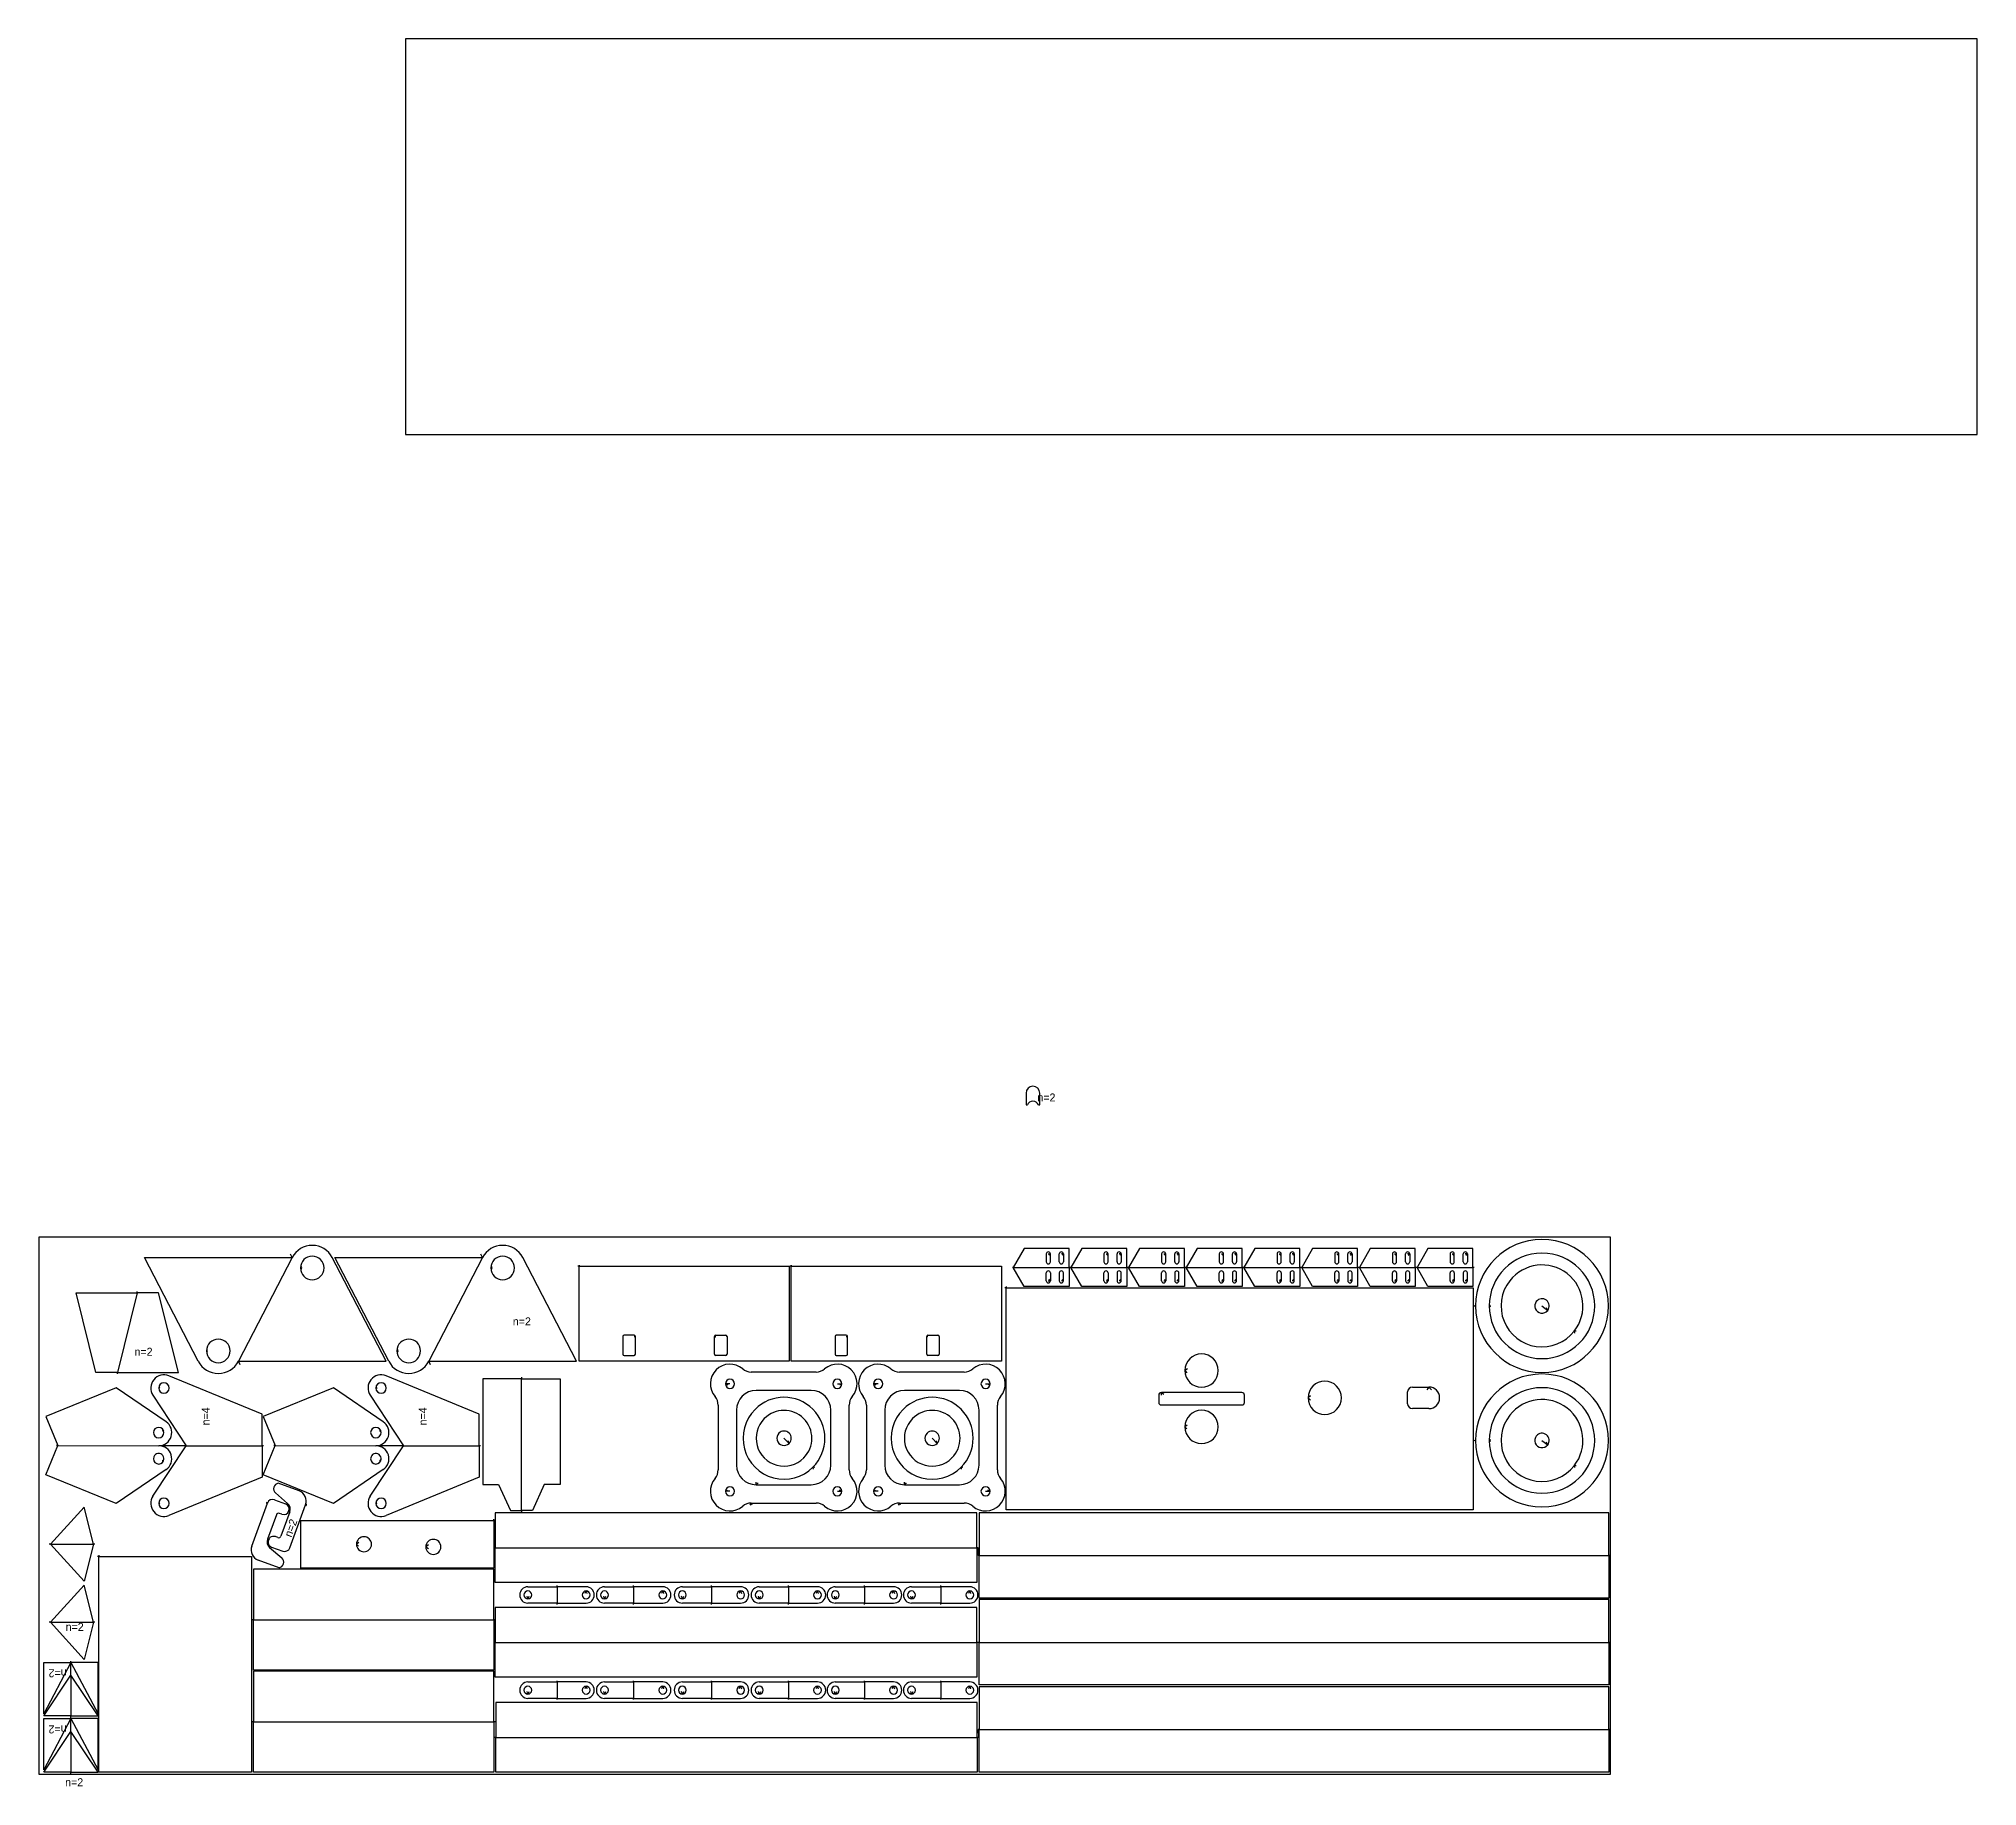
# Model space of a CAD drawing. Extents: x -20454 to 61677, y -13032 to 8789.
# Drawn here: x 35330 to 42729, y -7083 to -414 of the extents above; entities that cross this region are included whole.
import ezdxf

# ---------------------------------------------------------------- set-up
doc = ezdxf.new("R2010")
doc.units = 0
doc.layers.get('0').update_dxf_attribs({"linetype": 'CONTINUOUS'})

msp = doc.modelspace()

# ---------------------------------------------------------------- linework, layer by layer
for p, q in [((36729.4, -414.4), (36729.4, -1924.4)), ((42729.4, -414.4), (36729.4, -414.4)), ((42729.4, -1924.4), (42729.4, -414.4)), ((36729.4, -1924.4), (42729.4, -1924.4)), ((41329.8, -4987.1), (35329.8, -4987.1)), ((35329.8, -4987.1), (35329.8, -7037.1)), ((39090.7, -5030.6), (39049.4, -5103)), ((39262.6, -5030.6), (39090.7, -5030.6)), ((39262.6, -5103), (39262.6, -5030.6)), ((39311, -5030.6), (39269.6, -5103)), ((39482.9, -5030.6), (39311, -5030.6)), ((39482.9, -5103), (39482.9, -5030.6)), ((39531.3, -5030.6), (39489.9, -5103)), ((39703.2, -5030.6), (39531.3, -5030.6)), ((39703.2, -5103), (39703.2, -5030.6)), ((39751.5, -5030.6), (39710.2, -5103)), ((39923.4, -5030.6), (39751.5, -5030.6)), ((39923.4, -5103), (39923.4, -5030.6)), ((39971.8, -5030.6), (39930.4, -5103)), ((40143.7, -5030.6), (39971.8, -5030.6)), ((40143.7, -5103), (40143.7, -5030.6)), ((40192.1, -5030.6), (40150.7, -5103)), ((40364, -5030.6), (40192.1, -5030.6)), ((40364, -5103), (40364, -5030.6)), ((40412.3, -5030.6), (40371, -5103)), ((40584.2, -5030.6), (40412.3, -5030.6)), ((40584.2, -5103), (40584.2, -5030.6)), ((40632.6, -5030.6), (40591.2, -5103)), ((40804.5, -5030.6), (40632.6, -5030.6)), ((40804.5, -5103), (40804.5, -5030.6)), ((41329.8, -7037.1), (41329.8, -4987.1)), ((35938.7, -5461.4), (35733.2, -5065.5)), ((35733.2, -5065.5), (36297.2, -5065.5)), ((36297.2, -5065.5), (36091.7, -5461.4)), ((36297.2, -5065.5), (36290.5, -5052.1)), ((36333.8, -5102.1), (36328.7, -5105.2)), ((36328.7, -5105.2), (36333.8, -5108.3)), ((36655.6, -5461.4), (36450.2, -5065.5)), ((36665.6, -5461.4), (36460.2, -5065.5)), ((36460.2, -5065.5), (37024.1, -5065.5)), ((37024.1, -5065.5), (36818.6, -5461.4)), ((37024.1, -5065.5), (37017.4, -5052.1)), ((37060.7, -5102.1), (37055.6, -5105.2)), ((37055.6, -5105.2), (37060.8, -5108.3)), ((37382.6, -5461.4), (37177.1, -5065.5)), ((37392.1, -5098.9), (37387.1, -5098.9)), ((37392.1, -5093.9), (37392.1, -5098.9)), ((37392.1, -5098.9), (38194.5, -5098.9)), ((37392.1, -5461.3), (37392.1, -5098.9)), ((38194.5, -5098.9), (38194.5, -5461.3)), ((38201.8, -5098.9), (38196.8, -5098.9)), ((38201.8, -5093.9), (38201.8, -5098.9)), ((38201.8, -5098.9), (39004.2, -5098.9)), ((38201.8, -5461.3), (38201.8, -5098.9)), ((39004.2, -5098.9), (39004.2, -5461.3)), ((39049.4, -5103), (39046.4, -5103)), ((39090.7, -5175.4), (39049.4, -5103)), ((39049.4, -5103), (39262.6, -5103)), ((39175.4, -5051.8), (39175.4, -5081.8)), ((39183.4, -5051.8), (39191.4, -5051.8)), ((39191.4, -5051.8), (39186, -5056.3)), ((39191.4, -5081.8), (39191.4, -5051.8)), ((39225.4, -5081.8), (39225.4, -5051.8)), ((39241.4, -5051.8), (39233.4, -5051.8)), ((39235.8, -5056.1), (39241.4, -5051.8)), ((39241.4, -5051.8), (39241.4, -5081.8)), ((39266.6, -5103), (39262.6, -5103)), ((39262.6, -5103), (39262.6, -5175.4)), ((39269.6, -5103), (39266.6, -5103)), ((39311, -5175.4), (39269.6, -5103)), ((39269.6, -5103), (39482.9, -5103)), ((39395.7, -5051.8), (39395.7, -5081.8)), ((39403.7, -5051.8), (39411.7, -5051.8)), ((39411.7, -5051.8), (39406.3, -5056.3)), ((39411.7, -5081.8), (39411.7, -5051.8)), ((39445.7, -5081.8), (39445.7, -5051.8)), ((39461.7, -5051.8), (39453.7, -5051.8)), ((39456, -5056.1), (39461.7, -5051.8)), ((39461.7, -5051.8), (39461.7, -5081.8)), ((39486.9, -5103), (39482.9, -5103)), ((39482.9, -5103), (39482.9, -5175.4)), ((39489.9, -5103), (39486.9, -5103)), ((39531.3, -5175.4), (39489.9, -5103)), ((39489.9, -5103), (39703.2, -5103)), ((39616, -5051.8), (39616, -5081.8)), ((39624, -5051.8), (39632, -5051.8)), ((39632, -5051.8), (39626.6, -5056.3)), ((39632, -5081.8), (39632, -5051.8)), ((39666, -5081.8), (39666, -5051.8)), ((39682, -5051.8), (39674, -5051.8)), ((39676.3, -5056.1), (39682, -5051.8)), ((39682, -5051.8), (39682, -5081.8)), ((39707.2, -5103), (39703.2, -5103)), ((39703.2, -5103), (39703.2, -5175.4)), ((39710.2, -5103), (39707.2, -5103)), ((39751.5, -5175.4), (39710.2, -5103)), ((39710.2, -5103), (39923.4, -5103)), ((39836.2, -5051.8), (39836.2, -5081.8)), ((39844.2, -5051.8), (39852.2, -5051.8)), ((39852.2, -5051.8), (39846.9, -5056.3)), ((39852.2, -5081.8), (39852.2, -5051.8)), ((39886.2, -5081.8), (39886.2, -5051.8)), ((39902.2, -5051.8), (39894.2, -5051.8)), ((39896.6, -5056.1), (39902.2, -5051.8)), ((39902.2, -5051.8), (39902.2, -5081.8)), ((39927.4, -5103), (39923.4, -5103)), ((39923.4, -5103), (39923.4, -5175.4)), ((39930.4, -5103), (39927.4, -5103)), ((39971.8, -5175.4), (39930.4, -5103)), ((39930.4, -5103), (40143.7, -5103)), ((40056.5, -5051.8), (40056.5, -5081.8)), ((40064.5, -5051.8), (40072.5, -5051.8)), ((40072.5, -5051.8), (40067.1, -5056.3)), ((40072.5, -5081.8), (40072.5, -5051.8)), ((40106.5, -5081.8), (40106.5, -5051.8)), ((40122.5, -5051.8), (40114.5, -5051.8)), ((40116.8, -5056.1), (40122.5, -5051.8)), ((40122.5, -5051.8), (40122.5, -5081.8)), ((40147.7, -5103), (40143.7, -5103)), ((40143.7, -5103), (40143.7, -5175.4)), ((40150.7, -5103), (40147.7, -5103)), ((40192.1, -5175.4), (40150.7, -5103)), ((40150.7, -5103), (40364, -5103)), ((40276.8, -5051.8), (40276.8, -5081.8)), ((40284.8, -5051.8), (40292.8, -5051.8)), ((40292.8, -5051.8), (40287.4, -5056.3)), ((40292.8, -5081.8), (40292.8, -5051.8)), ((40326.8, -5081.8), (40326.8, -5051.8)), ((40342.8, -5051.8), (40334.8, -5051.8)), ((40337.1, -5056.1), (40342.8, -5051.8)), ((40342.8, -5051.8), (40342.8, -5081.8)), ((40368, -5103), (40364, -5103)), ((40364, -5103), (40364, -5175.4)), ((40371, -5103), (40368, -5103)), ((40412.3, -5175.4), (40371, -5103)), ((40371, -5103), (40584.2, -5103)), ((40497, -5051.8), (40497, -5081.8)), ((40505, -5051.8), (40513, -5051.8)), ((40513, -5051.8), (40507.7, -5056.3)), ((40513, -5081.8), (40513, -5051.8)), ((40547, -5081.8), (40547, -5051.8)), ((40563, -5051.8), (40555, -5051.8)), ((40557.4, -5056.1), (40563, -5051.8)), ((40563, -5051.8), (40563, -5081.8)), ((40588.2, -5103), (40584.2, -5103)), ((40584.2, -5103), (40584.2, -5175.4)), ((40591.2, -5103), (40588.2, -5103)), ((40632.6, -5175.4), (40591.2, -5103)), ((40591.2, -5103), (40804.5, -5103)), ((40717.3, -5051.8), (40717.3, -5081.8)), ((40725.3, -5051.8), (40733.3, -5051.8)), ((40733.3, -5051.8), (40727.9, -5056.3)), ((40733.3, -5081.8), (40733.3, -5051.8)), ((40767.3, -5081.8), (40767.3, -5051.8)), ((40783.3, -5051.8), (40775.3, -5051.8)), ((40777.6, -5056.1), (40783.3, -5051.8)), ((40783.3, -5051.8), (40783.3, -5081.8)), ((40808.5, -5103), (40804.5, -5103)), ((40804.5, -5103), (40804.5, -5175.4)), ((39022.2, -5175.5), (39022.2, -5180.5)), ((39262.6, -5175.4), (39090.7, -5175.4)), ((39175.4, -5154.2), (39175.4, -5124.2)), ((39183.4, -5154.2), (39191.4, -5154.2)), ((39191.4, -5154.2), (39186, -5149.6)), ((39191.4, -5124.2), (39191.4, -5154.2)), ((39225.4, -5124.2), (39225.4, -5154.2)), ((39241.4, -5154.2), (39233.4, -5154.2)), ((39235.8, -5149.8), (39241.4, -5154.2)), ((39241.4, -5154.2), (39241.4, -5124.2)), ((39482.9, -5175.4), (39311, -5175.4)), ((39395.7, -5154.2), (39395.7, -5124.2)), ((39403.7, -5154.2), (39411.7, -5154.2)), ((39411.7, -5154.2), (39406.3, -5149.6)), ((39411.7, -5124.2), (39411.7, -5154.2)), ((39445.7, -5124.2), (39445.7, -5154.2)), ((39461.7, -5154.2), (39453.7, -5154.2)), ((39456, -5149.8), (39461.7, -5154.2)), ((39461.7, -5154.2), (39461.7, -5124.2)), ((39703.2, -5175.4), (39531.3, -5175.4)), ((39616, -5154.2), (39616, -5124.2)), ((39624, -5154.2), (39632, -5154.2)), ((39632, -5154.2), (39626.6, -5149.6)), ((39632, -5124.2), (39632, -5154.2)), ((39666, -5124.2), (39666, -5154.2)), ((39682, -5154.2), (39674, -5154.2)), ((39676.3, -5149.8), (39682, -5154.2)), ((39682, -5154.2), (39682, -5124.2)), ((39923.4, -5175.4), (39751.5, -5175.4)), ((39836.2, -5154.2), (39836.2, -5124.2)), ((39844.2, -5154.2), (39852.2, -5154.2)), ((39852.2, -5154.2), (39846.9, -5149.6)), ((39852.2, -5124.2), (39852.2, -5154.2)), ((39886.2, -5124.2), (39886.2, -5154.2)), ((39902.2, -5154.2), (39894.2, -5154.2)), ((39896.6, -5149.8), (39902.2, -5154.2)), ((39902.2, -5154.2), (39902.2, -5124.2)), ((40143.7, -5175.4), (39971.8, -5175.4)), ((40056.5, -5154.2), (40056.5, -5124.2)), ((40064.5, -5154.2), (40072.5, -5154.2)), ((40072.5, -5154.2), (40067.1, -5149.6)), ((40072.5, -5124.2), (40072.5, -5154.2)), ((40106.5, -5124.2), (40106.5, -5154.2)), ((40122.5, -5154.2), (40114.5, -5154.2)), ((40116.8, -5149.8), (40122.5, -5154.2)), ((40122.5, -5154.2), (40122.5, -5124.2)), ((40364, -5175.4), (40192.1, -5175.4)), ((40276.8, -5154.2), (40276.8, -5124.2)), ((40284.8, -5154.2), (40292.8, -5154.2)), ((40292.8, -5154.2), (40287.4, -5149.6)), ((40292.8, -5124.2), (40292.8, -5154.2)), ((40326.8, -5124.2), (40326.8, -5154.2)), ((40342.8, -5154.2), (40334.8, -5154.2)), ((40337.1, -5149.8), (40342.8, -5154.2)), ((40342.8, -5154.2), (40342.8, -5124.2)), ((40584.2, -5175.4), (40412.3, -5175.4)), ((40497, -5154.2), (40497, -5124.2)), ((40505, -5154.2), (40513, -5154.2)), ((40513, -5154.2), (40507.7, -5149.6)), ((40513, -5124.2), (40513, -5154.2)), ((40547, -5124.2), (40547, -5154.2)), ((40563, -5154.2), (40555, -5154.2)), ((40557.4, -5149.8), (40563, -5154.2)), ((40563, -5154.2), (40563, -5124.2)), ((40804.5, -5175.4), (40632.6, -5175.4)), ((40717.3, -5154.2), (40717.3, -5124.2)), ((40725.3, -5154.2), (40733.3, -5154.2)), ((40733.3, -5154.2), (40727.9, -5149.6)), ((40733.3, -5124.2), (40733.3, -5154.2)), ((40767.3, -5124.2), (40767.3, -5154.2)), ((40783.3, -5154.2), (40775.3, -5154.2)), ((40777.6, -5149.8), (40783.3, -5154.2)), ((40783.3, -5154.2), (40783.3, -5124.2)), ((35548, -5504.4), (35472.4, -5200)), ((35472.4, -5200), (35705.5, -5200)), ((35705.5, -5200), (35629.9, -5504.4)), ((35705.5, -5200), (35705.5, -5195)), ((35787.3, -5200), (35705.5, -5200)), ((35862.9, -5504.4), (35787.3, -5200)), ((39022.2, -5180.5), (39017.2, -5180.5)), ((39022.2, -5180.5), (40804.8, -5180.5)), ((39022.2, -6028.1), (39022.2, -5180.5)), ((40804.8, -5180.5), (40804.8, -6028.1)), ((40809.6, -5248.4), (40814.3, -5250)), ((40814.3, -5250), (40809.6, -5251.8)), ((40871.3, -5248.1), (40866.7, -5250)), ((40866.7, -5250), (40871.1, -5252.3)), ((41068, -5250), (41089.7, -5266.9)), ((41089.7, -5266.9), (41085.1, -5257.1)), ((37559.5, -5366.3), (37559.5, -5433.9)), ((37602.1, -5361.3), (37564.5, -5361.3)), ((37602.1, -5366.3), (37607.1, -5366.3)), ((37607.1, -5366.3), (37603.3, -5369.6)), ((37607.1, -5433.9), (37607.1, -5366.3)), ((37914.5, -5366.3), (37909.5, -5366.3)), ((37909.5, -5433.9), (37909.5, -5366.3)), ((37909.5, -5366.3), (37913.1, -5369.8)), ((37914.5, -5361.3), (37952.1, -5361.3)), ((37957.1, -5366.3), (37957.1, -5433.9)), ((38369.2, -5366.3), (38369.2, -5433.9)), ((38411.8, -5361.3), (38374.2, -5361.3)), ((38411.8, -5366.3), (38416.8, -5366.3)), ((38416.8, -5366.3), (38413, -5369.6)), ((38416.8, -5433.9), (38416.8, -5366.3)), ((38724.2, -5366.3), (38719.2, -5366.3)), ((38719.2, -5433.9), (38719.2, -5366.3)), ((38719.2, -5366.3), (38722.8, -5369.8)), ((38724.2, -5361.3), (38761.8, -5361.3)), ((38766.8, -5366.3), (38766.8, -5433.9)), ((41198.1, -5346.4), (41191.1, -5346.3)), ((41191.1, -5346.3), (41192.2, -5353.5)), ((35974.3, -5419), (35970.2, -5421.7)), ((35970.2, -5421.7), (35974.3, -5424.6)), ((36098.1, -5475), (36091.7, -5461.4)), ((36091.7, -5461.4), (36655.6, -5461.4)), ((36701.3, -5419), (36697.1, -5421.7)), ((36697.1, -5421.7), (36701.2, -5424.6)), ((36825.1, -5475), (36818.6, -5461.4)), ((36818.6, -5461.4), (37382.6, -5461.4)), ((38194.5, -5461.3), (37392.1, -5461.3)), ((37564.5, -5438.9), (37602.1, -5438.9)), ((37952.1, -5438.9), (37914.5, -5438.9)), ((39004.2, -5461.3), (38201.8, -5461.3)), ((38374.2, -5438.9), (38411.8, -5438.9)), ((38761.8, -5438.9), (38724.2, -5438.9)), ((35629.9, -5504.4), (35548, -5504.4)), ((35629.9, -5509.4), (35629.9, -5504.4)), ((35629.9, -5504.4), (35862.9, -5504.4)), ((36182.5, -5663.4), (35826.5, -5517.1)), ((37011.5, -5663.4), (36655.5, -5517.1)), ((37172.2, -5528.7), (37024.8, -5528.7)), ((37024.8, -5528.7), (37024.8, -5931.1)), ((37172.2, -5521.7), (37172.2, -5528.7)), ((37172.2, -5528.7), (37319.6, -5528.7)), ((37172.2, -6031.1), (37172.2, -5528.7)), ((37319.6, -5528.7), (37319.6, -5931.1)), ((37968.3, -5547.3), (37950.8, -5547.3)), ((37950.8, -5547.3), (37959.9, -5551.6)), ((38297.1, -5502.3), (38049.6, -5502.3)), ((38378.3, -5547.3), (38395.8, -5547.3)), ((38395.8, -5547.3), (38386.7, -5551.6)), ((38534, -5547.3), (38516.5, -5547.3)), ((38516.5, -5547.3), (38525.6, -5551.6)), ((38862.8, -5502.3), (38615.2, -5502.3)), ((38944, -5547.3), (38961.5, -5547.3)), ((38961.5, -5547.3), (38952.4, -5551.6)), ((39714.3, -5489.8), (39704.9, -5496.8)), ((39704.9, -5496.8), (39712.5, -5505.5)), ((35625.4, -5562.1), (35357.1, -5672.3)), ((35815.7, -5692.1), (35625.4, -5562.1)), ((35765.8, -5590.9), (35892.5, -5783.4)), ((35787.5, -5563.4), (35791.7, -5560.6)), ((35792.4, -5564.7), (35787.5, -5563.4)), ((36454.4, -5562.1), (36186.1, -5672.3)), ((36644.7, -5692.1), (36454.4, -5562.1)), ((36594.8, -5590.9), (36721.5, -5783.4)), ((36616.5, -5563.4), (36620.7, -5560.6)), ((36621.4, -5564.7), (36616.5, -5563.4)), ((38278.3, -5572.3), (38068.3, -5572.3)), ((38844, -5572.3), (38634, -5572.3)), ((39604.9, -5590.6), (39604.9, -5618)), ((39614.9, -5590.6), (39614.9, -5580.6)), ((39922.3, -5580.6), (39614.9, -5580.6)), ((39614.9, -5580.6), (39624.6, -5587.1)), ((39932.3, -5618), (39932.3, -5590.6)), ((40184.5, -5593), (40174.9, -5600.8)), ((40174.9, -5600.8), (40174.9, -5600.8)), ((40174.9, -5600.8), (40183.7, -5610.1)), ((40554.9, -5623.3), (40554.9, -5578.3)), ((40573.6, -5559.6), (40636.1, -5559.6)), ((40636.1, -5559.6), (40628.9, -5570.4)), ((40636.1, -5559.6), (40636.1, -5559.6)), ((40636.1, -5559.6), (40636.1, -5559.6)), ((40646.4, -5570.4), (40636.1, -5559.6)), ((35357.1, -5672.3), (35402.7, -5783.3)), ((36182.5, -5783.4), (36182.5, -5663.4)), ((36186.1, -5672.3), (36231.7, -5783.3)), ((37011.5, -5783.4), (37011.5, -5663.4)), ((37923.3, -5628.5), (37923.3, -5876)), ((37993.3, -5647.3), (37993.3, -5857.3)), ((38353.3, -5857.3), (38353.3, -5647.3)), ((38423.3, -5876), (38423.3, -5628.5)), ((38489, -5628.5), (38489, -5876)), ((38559, -5647.3), (38559, -5857.3)), ((38919, -5857.3), (38919, -5647.3)), ((38989, -5876), (38989, -5628.5)), ((39614.9, -5628), (39922.3, -5628)), ((40636.1, -5642), (40573.6, -5642)), ((35801.1, -5726.4), (35806, -5725.8)), ((35806, -5725.8), (35803.3, -5729.9)), ((36630.1, -5726.4), (36635.1, -5725.8)), ((36635.1, -5725.8), (36632.3, -5729.9)), ((38174.5, -5755.1), (38194, -5774.6)), ((38194, -5774.6), (38190.6, -5764.3)), ((38740.2, -5755.1), (38759.6, -5774.6)), ((38759.6, -5774.6), (38756.3, -5764.3)), ((39713.5, -5704.6), (39704.9, -5711.8)), ((39704.9, -5711.8), (39712.7, -5719.7)), ((40809.6, -5761.9), (40814.3, -5763.5)), ((40814.3, -5763.5), (40809.6, -5765.2)), ((40871.3, -5761.6), (40866.7, -5763.5)), ((40866.7, -5763.5), (40871.1, -5765.8)), ((41068, -5763.5), (41089.7, -5780.4)), ((41089.7, -5780.4), (41085.1, -5770.6)), ((35357, -5894.3), (35402.7, -5783.3)), ((35402.7, -5783.3), (35397.7, -5783.3)), ((35402.7, -5783.3), (35787.5, -5783.4)), ((35765.8, -5975.9), (35892.5, -5783.4)), ((35837.5, -5783.4), (35787.5, -5783.4)), ((35801.1, -5840.3), (35806, -5841)), ((35806, -5841), (35803.3, -5836.8)), ((35892.5, -5783.4), (35837.5, -5783.4)), ((35892.5, -5783.4), (36182.5, -5783.4)), ((36187.5, -5783.4), (36182.5, -5783.4)), ((36182.5, -5783.4), (36182.5, -5903.4)), ((36186.1, -5894.3), (36231.7, -5783.3)), ((36231.7, -5783.3), (36226.7, -5783.3)), ((36231.7, -5783.3), (36616.5, -5783.4)), ((36594.8, -5975.9), (36721.5, -5783.4)), ((36666.5, -5783.4), (36616.5, -5783.4)), ((36630.1, -5840.3), (36635, -5841)), ((36635, -5841), (36632.3, -5836.8)), ((36721.5, -5783.4), (36666.5, -5783.4)), ((36721.5, -5783.4), (37011.5, -5783.4)), ((37016.5, -5783.4), (37011.5, -5783.4)), ((37011.5, -5783.4), (37011.5, -5903.4)), ((38249.8, -5830.2), (38248.2, -5830)), ((38249.8, -5826.7), (38249.8, -5830.2)), ((38815.4, -5830.2), (38813.8, -5830)), ((38815.5, -5826.7), (38815.4, -5830.2)), ((35625.3, -6004.5), (35357, -5894.3)), ((35815.7, -5874.7), (35625.3, -6004.5)), ((36182.5, -5903.4), (35826.5, -6049.6)), ((36454.3, -6004.5), (36186.1, -5894.3)), ((36644.7, -5874.7), (36454.3, -6004.5)), ((37011.5, -5903.4), (36655.5, -6049.6)), ((38292.1, -5866.5), (38285.1, -5865.5)), ((38285.1, -5865.5), (38285.4, -5872.8)), ((38857.8, -5866.5), (38850.8, -5865.5)), ((38850.8, -5865.5), (38851.1, -5872.8)), ((41198.1, -5859.9), (41191.1, -5859.8)), ((41191.1, -5859.8), (41192.2, -5866.9)), ((36229.9, -5990), (36272.2, -6005.5)), ((36233.1, -5963.9), (36279.7, -6003.8)), ((36323.8, -5956), (36244, -5926.8)), ((37024.8, -5931.1), (37085.2, -5931.1)), ((37085.2, -5931.1), (37130.2, -6031.1)), ((37259.2, -5931.1), (37214.2, -6031.1)), ((37319.6, -5931.1), (37259.2, -5931.1)), ((37950.8, -5957.3), (37959.9, -5953)), ((37968.3, -5957.3), (37950.8, -5957.3)), ((38068.3, -5932.3), (38068.3, -5922.3)), ((38075.6, -5925.4), (38068.3, -5932.3)), ((38068.3, -5932.3), (38278.3, -5932.3)), ((38378.3, -5957.3), (38395.8, -5957.3)), ((38395.8, -5957.3), (38386.7, -5953)), ((38516.5, -5957.3), (38525.6, -5953)), ((38534, -5957.3), (38516.5, -5957.3)), ((38634, -5932.3), (38634, -5922.3)), ((38641.2, -5925.4), (38634, -5932.3)), ((38634, -5932.3), (38844, -5932.3)), ((38944, -5957.3), (38961.5, -5957.3)), ((38961.5, -5957.3), (38952.4, -5953)), ((35502.6, -6017.5), (35374.2, -6159.1)), ((35538.4, -6159.1), (35502.6, -6017.5)), ((35787.5, -6003.4), (35792.4, -6002.1)), ((35791.7, -6006.2), (35787.5, -6003.4)), ((36142.6, -6167), (36202.7, -6002.6)), ((36202.7, -6002.6), (36197.7, -6003)), ((36199.1, -5999.1), (36202.7, -6002.6)), ((36236.9, -6047.1), (36202.8, -6140.2)), ((36257.6, -6045.3), (36248.2, -6041.8)), ((36288, -6035.6), (36253.9, -6128.7)), ((36288.1, -6173.2), (36348.3, -6008.9)), ((36353.3, -6008.4), (36348.3, -6008.9)), ((36348.3, -6008.9), (36351.5, -6012.7)), ((36616.5, -6003.4), (36621.4, -6002.1)), ((36620.7, -6006.2), (36616.5, -6003.4)), ((37067.3, -6068.4), (37067.3, -6063.4)), ((38910.1, -6040), (37072.5, -6040)), ((37072.5, -6040), (37072.5, -6172.6)), ((37130.2, -6031.1), (37172.2, -6031.1)), ((37214.2, -6031.1), (37172.2, -6031.1)), ((37172.2, -6031.1), (37172.2, -6038.1)), ((38049.6, -6002.3), (38044.7, -6010.1)), ((38053.4, -6010.8), (38049.6, -6002.3)), ((38049.6, -6002.3), (38297.1, -6002.3)), ((38615.2, -6002.3), (38610.4, -6010.1)), ((38619.1, -6010.8), (38615.2, -6002.3)), ((38615.2, -6002.3), (38862.8, -6002.3)), ((38910.1, -6172.6), (38910.1, -6040)), ((41322.5, -6040), (38920.1, -6040)), ((38920.1, -6040), (38920.1, -6203)), ((40804.8, -6028.1), (39022.2, -6028.1)), ((41322.5, -6203), (41322.5, -6040)), ((36242.7, -6134), (36233.3, -6130.5)), ((36329.9, -6250.8), (36329.9, -6068.4)), ((36329.9, -6068.4), (37067.3, -6068.4)), ((37072.3, -6068.4), (37067.3, -6068.4)), ((37067.3, -6068.4), (37067.3, -6250.8)), ((35374.2, -6159.1), (35369.2, -6159.1)), ((35502.6, -6300.7), (35374.2, -6159.1)), ((35374.2, -6159.1), (35538.4, -6159.1)), ((35538.4, -6159.1), (35502.6, -6300.7)), ((35543.4, -6159.1), (35538.4, -6159.1)), ((35559.6, -6206.8), (35554.6, -6206.8)), ((35559.6, -6201.8), (35559.6, -6206.8)), ((35559.6, -6206.8), (36142, -6206.8)), ((35559.6, -7029.2), (35559.6, -6206.8)), ((36142, -6206.8), (36142, -7029.2)), ((36211.1, -6172), (36257.7, -6211.9)), ((36218.7, -6170.4), (36260.9, -6185.8)), ((36551.4, -6153.2), (36542.3, -6159.6)), ((36542.3, -6159.6), (36550.6, -6167.1)), ((36817.9, -6161.8), (36807.3, -6169.6)), ((36807.3, -6169.6), (36817.1, -6175.7)), ((37072.5, -6172.6), (37067.5, -6172.6)), ((37072.5, -6305.2), (37072.5, -6172.6)), ((37072.5, -6172.6), (38910.1, -6172.6)), ((38915.1, -6172.6), (38910.1, -6172.6)), ((38910.1, -6172.6), (38910.1, -6305.2)), ((38915.1, -6203), (38915.1, -6172.6)), ((38920.1, -6203), (38915.1, -6203)), ((38920.1, -6365.4), (38920.1, -6203)), ((38920.1, -6203), (41322.5, -6203)), ((41327.5, -6203), (41322.5, -6203)), ((41322.5, -6203), (41322.5, -6365.4)), ((37067.2, -6254.9), (36149.6, -6254.9)), ((36149.6, -6254.9), (36149.6, -6447.5)), ((36246.9, -6249), (36167.1, -6219.8)), ((37067.3, -6250.8), (36329.9, -6250.8)), ((37066.4, -6254.2), (37066.4, -6254.2)), ((37067.2, -6447.5), (37067.2, -6254.9)), ((35502.6, -6315.7), (35374.2, -6457.3)), ((35538.4, -6457.3), (35502.6, -6315.7)), ((38910.1, -6305.2), (37072.5, -6305.2)), ((37196.8, -6367.8), (37193.7, -6358.2)), ((37196.8, -6321.6), (37308, -6321.6)), ((37201, -6359.3), (37196.8, -6367.8)), ((37308, -6321.6), (37308, -6316.6)), ((37419.2, -6321.6), (37308, -6321.6)), ((37308, -6321.6), (37308, -6384)), ((37414.9, -6346.2), (37419.2, -6337.8)), ((37419.2, -6337.8), (37422.2, -6347.4)), ((37489.4, -6367.8), (37486.4, -6358.2)), ((37489.4, -6321.6), (37600.6, -6321.6)), ((37493.7, -6359.3), (37489.4, -6367.8)), ((37600.6, -6321.6), (37600.6, -6316.6)), ((37711.8, -6321.6), (37600.6, -6321.6)), ((37600.6, -6321.6), (37600.6, -6384)), ((37707.6, -6346.2), (37711.8, -6337.8)), ((37711.8, -6337.8), (37714.8, -6347.4)), ((37786.6, -6367.8), (37783.6, -6358.2)), ((37786.6, -6321.6), (37897.8, -6321.6)), ((37790.9, -6359.3), (37786.6, -6367.8)), ((37897.8, -6321.6), (37897.8, -6316.6)), ((38009, -6321.6), (37897.8, -6321.6)), ((37897.8, -6321.6), (37897.8, -6384)), ((38004.8, -6346.2), (38009, -6337.8)), ((38009, -6337.8), (38012.1, -6347.4)), ((38080, -6367.8), (38077, -6358.2)), ((38080, -6321.6), (38191.2, -6321.6)), ((38084.3, -6359.3), (38080, -6367.8)), ((38191.2, -6321.6), (38191.2, -6316.6)), ((38302.4, -6321.6), (38191.2, -6321.6)), ((38191.2, -6321.6), (38191.2, -6384)), ((38298.2, -6346.2), (38302.4, -6337.8)), ((38302.4, -6337.8), (38305.4, -6347.4)), ((38370.4, -6367.8), (38367.4, -6358.2)), ((38370.4, -6321.6), (38481.6, -6321.6)), ((38374.6, -6359.3), (38370.4, -6367.8)), ((38481.6, -6321.6), (38481.6, -6316.6)), ((38592.8, -6321.6), (38481.6, -6321.6)), ((38481.6, -6321.6), (38481.6, -6384)), ((38588.5, -6346.2), (38592.8, -6337.8)), ((38592.8, -6337.8), (38595.8, -6347.4)), ((38661.4, -6367.8), (38658.4, -6358.2)), ((38661.4, -6321.6), (38772.6, -6321.6)), ((38665.7, -6359.3), (38661.4, -6367.8)), ((38772.6, -6321.6), (38772.6, -6316.6)), ((38883.8, -6321.6), (38772.6, -6321.6)), ((38772.6, -6321.6), (38772.6, -6384)), ((38879.6, -6346.2), (38883.8, -6337.8)), ((38883.8, -6337.8), (38886.9, -6347.4)), ((38910.1, -6401.3), (37072.5, -6401.3)), ((37072.5, -6401.3), (37072.5, -6533.9)), ((37308, -6384), (37196.8, -6384)), ((37308, -6389), (37308, -6384)), ((37308, -6384), (37419.2, -6384)), ((37600.6, -6384), (37489.4, -6384)), ((37600.6, -6389), (37600.6, -6384)), ((37600.6, -6384), (37711.8, -6384)), ((37897.8, -6384), (37786.6, -6384)), ((37897.8, -6389), (37897.8, -6384)), ((37897.8, -6384), (38009, -6384)), ((38191.2, -6384), (38080, -6384)), ((38191.2, -6389), (38191.2, -6384)), ((38191.2, -6384), (38302.4, -6384)), ((38481.6, -6384), (38370.4, -6384)), ((38481.6, -6389), (38481.6, -6384)), ((38481.6, -6384), (38592.8, -6384)), ((38772.6, -6384), (38661.4, -6384)), ((38772.6, -6389), (38772.6, -6384)), ((38772.6, -6384), (38883.8, -6384)), ((38910.1, -6533.9), (38910.1, -6401.3)), ((41322.5, -6365.4), (38920.1, -6365.4)), ((41322.5, -6370.9), (38920.1, -6370.9)), ((38920.1, -6370.9), (38920.1, -6533.9)), ((41322.5, -6533.9), (41322.5, -6370.9)), ((35374.2, -6457.3), (35369.2, -6457.3)), ((35502.6, -6598.9), (35374.2, -6457.3)), ((35374.2, -6457.3), (35538.4, -6457.3)), ((35538.4, -6457.3), (35502.6, -6598.9)), ((35543.4, -6457.3), (35538.4, -6457.3)), ((36149.6, -6447.5), (36144.6, -6447.5)), ((36149.6, -6640.1), (36149.6, -6447.5)), ((36149.6, -6447.5), (37067.2, -6447.5)), ((37072.2, -6447.5), (37067.2, -6447.5)), ((37067.2, -6447.5), (37067.2, -6640.1)), ((37072.5, -6533.9), (37067.5, -6533.9)), ((37072.5, -6666.5), (37072.5, -6533.9)), ((37072.5, -6533.9), (38910.1, -6533.9)), ((38915.1, -6533.9), (38910.1, -6533.9)), ((38910.1, -6533.9), (38910.1, -6666.5)), ((38920.1, -6533.9), (38915.1, -6533.9)), ((38917.5, -6563.7), (38917.5, -6563.7)), ((38920.1, -6696.3), (38920.1, -6533.9)), ((38920.1, -6533.9), (41322.5, -6533.9)), ((41327.5, -6533.9), (41322.5, -6533.9)), ((41322.5, -6533.9), (41322.5, -6696.3)), ((35349.2, -6814.8), (35452.7, -6659.6)), ((35452.8, -6610.4), (35349.6, -6806.5)), ((35349.6, -6806.5), (35349.6, -6610.4)), ((35349.6, -6610.4), (35452.8, -6610.4)), ((35452.7, -6654.6), (35452.8, -6610.4)), ((35452.7, -6659.6), (35452.7, -6654.6)), ((35556.1, -6814.8), (35452.7, -6659.6)), ((35452.7, -6659.6), (35452.7, -6814.8)), ((35452.8, -6610.4), (35452.8, -6605.4)), ((35452.8, -6610.4), (35556, -6806.5)), ((35556, -6610.4), (35452.8, -6610.4)), ((35556, -6806.5), (35556, -6610.4)), ((37067.2, -6640.1), (36149.6, -6640.1)), ((37067.2, -6644), (36149.6, -6644)), ((36149.6, -6644), (36149.6, -6836.6)), ((37067.2, -6836.6), (37067.2, -6644)), ((38910.1, -6666.5), (37072.5, -6666.5)), ((37196.8, -6731.4), (37193.7, -6721.8)), ((37196.8, -6685.2), (37308, -6685.2)), ((37201, -6723), (37196.8, -6731.4)), ((37308, -6685.2), (37308, -6680.2)), ((37419.2, -6685.2), (37308, -6685.2)), ((37308, -6685.2), (37308, -6747.6)), ((37414.9, -6709.8), (37419.2, -6701.4)), ((37419.2, -6701.4), (37422.2, -6711)), ((37489.4, -6731.4), (37486.4, -6721.8)), ((37489.4, -6685.2), (37600.6, -6685.2)), ((37493.7, -6723), (37489.4, -6731.4)), ((37600.6, -6685.2), (37600.6, -6680.2)), ((37711.8, -6685.2), (37600.6, -6685.2)), ((37600.6, -6685.2), (37600.6, -6747.6)), ((37707.6, -6709.8), (37711.8, -6701.4)), ((37711.8, -6701.4), (37714.8, -6711)), ((37786.6, -6731.4), (37783.6, -6721.8)), ((37786.6, -6685.2), (37897.8, -6685.2)), ((37790.9, -6723), (37786.6, -6731.4)), ((37897.8, -6685.2), (37897.8, -6680.2)), ((38009, -6685.2), (37897.8, -6685.2)), ((37897.8, -6685.2), (37897.8, -6747.6)), ((38004.8, -6709.8), (38009, -6701.4)), ((38009, -6701.4), (38012.1, -6711)), ((38080, -6731.4), (38077, -6721.8)), ((38080, -6685.2), (38191.2, -6685.2)), ((38084.3, -6723), (38080, -6731.4)), ((38191.2, -6685.2), (38191.2, -6680.2)), ((38302.4, -6685.2), (38191.2, -6685.2)), ((38191.2, -6685.2), (38191.2, -6747.6)), ((38298.2, -6709.8), (38302.4, -6701.4)), ((38302.4, -6701.4), (38305.4, -6711)), ((38370.4, -6731.4), (38367.4, -6721.8)), ((38370.4, -6685.2), (38481.6, -6685.2)), ((38374.6, -6723), (38370.4, -6731.4)), ((38481.6, -6685.2), (38481.6, -6680.2)), ((38592.8, -6685.2), (38481.6, -6685.2)), ((38481.6, -6685.2), (38481.6, -6747.6)), ((38588.5, -6709.8), (38592.8, -6701.4)), ((38592.8, -6701.4), (38595.8, -6711)), ((38661.4, -6731.4), (38658.4, -6721.8)), ((38661.4, -6685.2), (38772.6, -6685.2)), ((38665.7, -6723), (38661.4, -6731.4)), ((38772.6, -6685.2), (38772.6, -6680.2)), ((38883.8, -6685.2), (38772.6, -6685.2)), ((38772.6, -6685.2), (38772.6, -6747.6)), ((38879.6, -6709.8), (38883.8, -6701.4)), ((38883.8, -6701.4), (38886.9, -6711)), ((41322.5, -6696.3), (38920.1, -6696.3)), ((41322.5, -6703.8), (38920.1, -6703.8)), ((38920.1, -6703.8), (38920.1, -6866.8)), ((41322.5, -6866.8), (41322.5, -6703.8)), ((38912.5, -6764), (37074.9, -6764)), ((37074.9, -6764), (37074.9, -6896.6)), ((37308, -6747.6), (37196.8, -6747.6)), ((37308, -6752.6), (37308, -6747.6)), ((37308, -6747.6), (37419.2, -6747.6)), ((37600.6, -6747.6), (37489.4, -6747.6)), ((37600.6, -6752.6), (37600.6, -6747.6)), ((37600.6, -6747.6), (37711.8, -6747.6)), ((37897.8, -6747.6), (37786.6, -6747.6)), ((37897.8, -6752.6), (37897.8, -6747.6)), ((37897.8, -6747.6), (38009, -6747.6)), ((38191.2, -6747.6), (38080, -6747.6)), ((38191.2, -6752.6), (38191.2, -6747.6)), ((38191.2, -6747.6), (38302.4, -6747.6)), ((38481.6, -6747.6), (38370.4, -6747.6)), ((38481.6, -6752.6), (38481.6, -6747.6)), ((38481.6, -6747.6), (38592.8, -6747.6)), ((38772.6, -6747.6), (38661.4, -6747.6)), ((38772.6, -6752.6), (38772.6, -6747.6)), ((38772.6, -6747.6), (38883.8, -6747.6)), ((38912.5, -6896.6), (38912.5, -6764)), ((35349.1, -7029.1), (35452.5, -6873.9)), ((35452.7, -6814.8), (35349.2, -6814.8)), ((35452.7, -6824.8), (35349.5, -7020.8)), ((35349.5, -7020.8), (35349.5, -6824.8)), ((35349.5, -6824.8), (35452.7, -6824.8)), ((35452.5, -6868.9), (35452.7, -6824.8)), ((35452.5, -6873.9), (35452.5, -6868.9)), ((35556, -7029.1), (35452.5, -6873.9)), ((35452.5, -6873.9), (35452.5, -7029.1)), ((35452.7, -6819.8), (35452.7, -6814.8)), ((35452.7, -6814.8), (35556.1, -6814.8)), ((35452.7, -6824.8), (35452.7, -6819.8)), ((35452.7, -6824.8), (35555.9, -7020.8)), ((35555.9, -6824.8), (35452.7, -6824.8)), ((35555.9, -7020.8), (35555.9, -6824.8)), ((36149.6, -6836.6), (36144.6, -6836.6)), ((36149.6, -7029.2), (36149.6, -6836.6)), ((36149.6, -6836.6), (37067.2, -6836.6)), ((37072.2, -6836.6), (37067.2, -6836.6)), ((37067.2, -6836.6), (37067.2, -7029.2)), ((38920.1, -6866.8), (38915.1, -6866.8)), ((38915.1, -6866.8), (38917.5, -6896.6)), ((38920.1, -7029.2), (38920.1, -6866.8)), ((38920.1, -6866.8), (41322.5, -6866.8)), ((41327.5, -6866.8), (41322.5, -6866.8)), ((41322.5, -6866.8), (41322.5, -7029.2)), ((37074.9, -6896.6), (37069.9, -6896.6)), ((37074.9, -7029.2), (37074.9, -6896.6)), ((37074.9, -6896.6), (38912.5, -6896.6)), ((38917.5, -6896.6), (38912.5, -6896.6)), ((38912.5, -6896.6), (38912.5, -7029.2)), ((38917.5, -6896.6), (38917.5, -6896.6)), ((35452.5, -7029.1), (35349.1, -7029.1)), ((35452.5, -7034.1), (35452.5, -7029.1)), ((35452.5, -7029.1), (35556, -7029.1)), ((36142, -7029.2), (35559.6, -7029.2)), ((37067.2, -7029.2), (36149.6, -7029.2)), ((38912.5, -7029.2), (37074.9, -7029.2)), ((41322.5, -7029.2), (38920.1, -7029.2)), ((35329.8, -7037.1), (41329.8, -7037.1))]:
    msp.add_line(p, q)
at = {"color": 1, "linetype": 'CONTINUOUS'}
for p, q in [((39098.7, -4438), (39098.7, -4482.8)), ((39151.1, -4482.8), (39151.1, -4438)), ((39098.7, -4482.8), (39103.4, -4482.8)), ((39146.4, -4482.8), (39151.1, -4482.8))]:
    msp.add_line(p, q, dxfattribs=at)
for centre, radius, start, end in [((39124.9, -4438), 26.2, 90, 180), ((39124.9, -4438), 26.2, 0, 90), ((39124.9, -4493), 23.8, 25.38563, 154.61437)]:
    msp.add_arc(centre, radius, start, end, dxfattribs=at)
for centre, radius, start, end in [((36373.7, -5105.2), 86.2, 27.42805, 152.57195), ((37100.6, -5105.2), 86.2, 27.42805, 152.57195), ((41068, -5250), 253.7, 0, 180), ((36373.7, -5105.2), 45, 0, 180), ((36373.7, -5105.2), 45, 180, 0), ((37100.6, -5105.2), 45, 0, 180), ((37100.6, -5105.2), 45, 180, 0), ((39183.4, -5051.8), 8, 0, 180), ((39183.4, -5081.8), 8, 180, 0), ((39233.4, -5051.8), 8, 0, 180), ((39233.4, -5081.8), 8, 180, 0), ((39403.7, -5051.8), 8, 0, 180), ((39403.7, -5081.8), 8, 180, 0), ((39453.7, -5051.8), 8, 0, 180), ((39453.7, -5081.8), 8, 180, 0), ((39624, -5051.8), 8, 0, 180), ((39624, -5081.8), 8, 180, 0), ((39674, -5051.8), 8, 0, 180), ((39674, -5081.8), 8, 180, 0), ((39844.2, -5051.8), 8, 0, 180), ((39844.2, -5081.8), 8, 180, 0), ((39894.2, -5051.8), 8, 0, 180), ((39894.2, -5081.8), 8, 180, 0), ((40064.5, -5051.8), 8, 0, 180), ((40064.5, -5081.8), 8, 180, 0), ((40114.5, -5051.8), 8, 0, 180), ((40114.5, -5081.8), 8, 180, 0), ((40284.8, -5051.8), 8, 0, 180), ((40284.8, -5081.8), 8, 180, 0), ((40334.8, -5051.8), 8, 0, 180), ((40334.8, -5081.8), 8, 180, 0), ((40505, -5051.8), 8, 0, 180), ((40505, -5081.8), 8, 180, 0), ((40555, -5051.8), 8, 0, 180), ((40555, -5081.8), 8, 180, 0), ((40725.3, -5051.8), 8, 0, 180), ((40725.3, -5081.8), 8, 180, 0), ((40775.3, -5051.8), 8, 0, 180), ((40775.3, -5081.8), 8, 180, 0), ((41068, -5250), 201.3, 0, 180), ((41068, -5250), 156.3, 321.95447, 141.95447), ((39183.4, -5124.2), 8, 0, 180), ((39183.4, -5154.2), 8, 180, 0), ((39233.4, -5124.2), 8, 0, 180), ((39233.4, -5154.2), 8, 180, 0), ((39403.7, -5124.2), 8, 0, 180), ((39403.7, -5154.2), 8, 180, 0), ((39453.7, -5124.2), 8, 0, 180), ((39453.7, -5154.2), 8, 180, 0), ((39624, -5124.2), 8, 0, 180), ((39624, -5154.2), 8, 180, 0), ((39674, -5124.2), 8, 0, 180), ((39674, -5154.2), 8, 180, 0), ((39844.2, -5124.2), 8, 0, 180), ((39844.2, -5154.2), 8, 180, 0), ((39894.2, -5124.2), 8, 0, 180), ((39894.2, -5154.2), 8, 180, 0), ((40064.5, -5124.2), 8, 0, 180), ((40064.5, -5154.2), 8, 180, 0), ((40114.5, -5124.2), 8, 0, 180), ((40114.5, -5154.2), 8, 180, 0), ((40284.8, -5124.2), 8, 0, 180), ((40284.8, -5154.2), 8, 180, 0), ((40334.8, -5124.2), 8, 0, 180), ((40334.8, -5154.2), 8, 180, 0), ((40505, -5124.2), 8, 0, 180), ((40505, -5154.2), 8, 180, 0), ((40555, -5124.2), 8, 0, 180), ((40555, -5154.2), 8, 180, 0), ((40725.3, -5124.2), 8, 0, 180), ((40725.3, -5154.2), 8, 180, 0), ((40775.3, -5124.2), 8, 0, 180), ((40775.3, -5154.2), 8, 180, 0), ((41068, -5250), 156.3, 141.95447, 321.95447), ((41068, -5250), 253.7, 180, 0), ((41068, -5250), 201.3, 180, 0), ((41068, -5250), 27.5, 141.95447, 321.95447), ((41068, -5250), 27.5, 321.95447, 141.95447), ((36015.2, -5421.7), 45, 0, 180), ((36742.1, -5421.7), 45, 0, 180), ((37564.5, -5366.3), 5, 90, 180), ((37602.1, -5366.3), 5, 0, 90), ((37914.5, -5366.3), 5, 90, 180), ((37952.1, -5366.3), 5, 0, 90), ((38374.2, -5366.3), 5, 90, 180), ((38411.8, -5366.3), 5, 0, 90), ((38724.2, -5366.3), 5, 90, 180), ((38761.8, -5366.3), 5, 0, 90), ((36015.2, -5421.7), 86.2, 207.42805, 332.57195), ((36015.2, -5421.7), 45, 180, 0), ((36742.1, -5421.7), 86.2, 207.42805, 332.57195), ((36742.1, -5421.7), 45, 180, 0), ((37564.5, -5433.9), 5, 180, 270), ((37602.1, -5433.9), 5, 270, 0), ((37968.3, -5547.3), 75, 49.4642, 220.5358), ((37914.5, -5433.9), 5, 180, 270), ((37952.1, -5433.9), 5, 270, 0), ((38378.3, -5547.3), 75, 319.4642, 130.5358), ((38374.2, -5433.9), 5, 180, 270), ((38411.8, -5433.9), 5, 270, 0), ((38534, -5547.3), 75, 49.4642, 220.5358), ((38724.2, -5433.9), 5, 180, 270), ((38761.8, -5433.9), 5, 270, 0), ((38944, -5547.3), 75, 319.4642, 130.5358), ((39768.6, -5496.8), 63.7, 0, 180), ((35807.5, -5563.4), 50, 67.66652, 213.36428), ((35807.5, -5563.4), 20, 0, 180), ((36636.5, -5563.4), 50, 67.66652, 213.36428), ((36636.5, -5563.4), 20, 0, 180), ((37968.3, -5547.3), 17.5, 0, 180), ((37968.3, -5547.3), 17.5, 180, 0), ((38049.6, -5452.3), 50, 229.4642, 270), ((38297.1, -5452.3), 50, 270, 310.5358), ((38378.3, -5547.3), 17.5, 0, 180), ((38378.3, -5547.3), 17.5, 180, 0), ((38534, -5547.3), 17.5, 0, 180), ((38534, -5547.3), 17.5, 180, 0), ((38615.2, -5452.3), 50, 229.4642, 270), ((38862.8, -5452.3), 50, 270, 310.5358), ((38944, -5547.3), 17.5, 0, 180), ((38944, -5547.3), 17.5, 180, 0), ((39768.6, -5496.8), 63.7, 180, 0), ((40238.6, -5600.8), 63.7, 0, 180), ((41068, -5763.5), 253.7, 0, 180), ((35807.5, -5563.4), 20, 180, 0), ((36636.5, -5563.4), 20, 180, 0), ((37873.3, -5628.5), 50, 0, 40.5358), ((38068.3, -5647.3), 75, 90, 180), ((38174.5, -5755.1), 156.3, 315.06464, 135.06464), ((38278.3, -5647.3), 75, 0, 90), ((38473.3, -5628.5), 50, 139.4642, 180), ((38439, -5628.5), 50, 0, 40.5358), ((38634, -5647.3), 75, 90, 180), ((38740.2, -5755.1), 156.3, 315.06464, 135.06464), ((38844, -5647.3), 75, 0, 90), ((39039, -5628.5), 50, 139.4642, 180), ((39614.9, -5590.6), 10, 90, 180), ((39614.9, -5618), 10, 180, 270), ((39922.3, -5590.6), 10, 360, 90), ((39922.3, -5618), 10, 270, 360), ((40238.6, -5600.8), 63.7, 180, 0), ((40573.6, -5578.3), 18.7, 90, 180), ((40573.6, -5623.3), 18.7, 180, 270), ((40636.1, -5600.8), 41.2, 270, 90), ((41068, -5763.5), 201.3, 0, 180), ((41068, -5763.5), 156.3, 321.95447, 141.95447), ((35787.5, -5733.4), 50, 269.98905, 55.6868), ((36616.6, -5733.4), 50, 269.98905, 55.6868), ((38174.5, -5755.1), 156.3, 135.06464, 315.06464), ((38174.5, -5755.1), 106.3, 135.06464, 315.06464), ((38174.5, -5755.1), 106.3, 315.06464, 135.06464), ((38740.2, -5755.1), 156.3, 135.06464, 315.06464), ((38740.2, -5755.1), 106.3, 135.06464, 315.06464), ((38740.2, -5755.1), 106.3, 315.06464, 135.06464), ((39768.6, -5711.8), 63.7, 0, 180), ((41068, -5763.5), 156.3, 141.95447, 321.95447), ((35787.5, -5733.4), 20, 22.32253, 202.32253), ((35787.5, -5733.4), 20, 202.32253, 22.32253), ((36616.6, -5733.4), 20, 22.32253, 202.32253), ((36616.6, -5733.4), 20, 202.32253, 22.32253), ((38174.5, -5755.1), 27.5, 135.06464, 315.06464), ((38174.5, -5755.1), 27.5, 315.06464, 135.06464), ((38740.2, -5755.1), 27.5, 135.06464, 315.06464), ((38740.2, -5755.1), 27.5, 315.06464, 135.06464), ((39768.6, -5711.8), 63.7, 180, 0), ((41068, -5763.5), 253.7, 180, 0), ((41068, -5763.5), 201.3, 180, 0), ((41068, -5763.5), 27.5, 141.95447, 321.95447), ((41068, -5763.5), 27.5, 321.95447, 141.95447), ((35787.5, -5833.4), 20, 157.65556, 337.65556), ((35787.5, -5833.4), 20, 337.65556, 157.65556), ((35787.5, -5833.4), 50, 304.29129, 89.98905), ((36616.5, -5833.4), 20, 157.65556, 337.65556), ((36616.5, -5833.4), 20, 337.65556, 157.65556), ((36616.5, -5833.4), 50, 304.29129, 89.98905), ((37968.3, -5957.3), 75, 139.4642, 310.5358), ((37873.3, -5876), 50, 319.4642, 360), ((38068.3, -5857.3), 75, 180, 270), ((38278.3, -5857.3), 75, 270, 360), ((38378.3, -5957.3), 75, 229.4642, 40.5358), ((38473.3, -5876), 50, 180, 220.5358), ((38534, -5957.3), 75, 139.4642, 310.5358), ((38439, -5876), 50, 319.4642, 0), ((38634, -5857.3), 75, 180, 270), ((38844, -5857.3), 75, 270, 360), ((38944, -5957.3), 75, 229.4642, 40.5358), ((39039, -5876), 50, 180, 220.5358), ((35807.5, -6003.4), 50, 146.63572, 292.33348), ((35807.5, -6003.4), 20, 0, 180), ((36222.6, -6009.9), 21.2, 69.89629, 159.89629), ((36246.9, -5947.8), 21.2, 98.00254, 229.41203), ((36309.6, -5994.7), 41.2, 339.89629, 69.89629), ((36636.5, -6003.4), 50, 146.63572, 292.33348), ((36636.5, -6003.4), 20, 0, 180), ((37968.3, -5957.3), 17.5, 0, 180), ((37968.3, -5957.3), 17.5, 180, 0), ((38378.3, -5957.3), 17.5, 0, 180), ((38378.3, -5957.3), 17.5, 180, 0), ((38534, -5957.3), 17.5, 0, 180), ((38534, -5957.3), 17.5, 180, 0), ((38944, -5957.3), 17.5, 0, 180), ((38944, -5957.3), 17.5, 180, 0), ((35807.5, -6003.4), 20, 180, 0), ((36245.2, -6050.1), 8.8, 69.89629, 159.89629), ((36264.9, -6025.4), 21.2, 249.89629, 69.89629), ((36261, -6025.7), 28.8, 339.89629, 49.41203), ((36636.5, -6003.4), 20, 180, 0), ((38049.6, -6052.3), 50, 90, 130.5358), ((38297.1, -6052.3), 50, 49.4642, 90), ((38615.2, -6052.3), 50, 90, 130.5358), ((38862.8, -6052.3), 50, 49.4642, 90), ((36229.9, -6150.1), 28.8, 159.89629, 229.41203), ((36226, -6150.5), 21.2, 69.89629, 249.89629), ((36245.7, -6125.7), 8.8, 249.89629, 339.89629), ((36571.1, -6159.6), 28.8, 0, 180), ((36836.1, -6169.6), 28.8, 0, 180), ((36181.3, -6181.1), 41.2, 159.89629, 249.89629), ((36244, -6228), 21.2, 278.00254, 49.41203), ((36268.2, -6165.9), 21.2, 249.89629, 339.89629), ((36571.1, -6159.6), 28.8, 180, 0), ((36836.1, -6169.6), 28.8, 180, 0), ((37196.8, -6352.8), 31.2, 90, 270), ((37196.8, -6352.8), 15, 90, 270), ((37196.8, -6352.8), 15, 270, 90), ((37419.2, -6352.8), 15, 90, 270), ((37419.2, -6352.8), 31.2, 270, 90), ((37419.2, -6352.8), 15, 270, 90), ((37489.4, -6352.8), 31.2, 90, 270), ((37489.4, -6352.8), 15, 90, 270), ((37489.4, -6352.8), 15, 270, 90), ((37711.8, -6352.8), 15, 90, 270), ((37711.8, -6352.8), 31.2, 270, 90), ((37711.8, -6352.8), 15, 270, 90), ((37786.6, -6352.8), 31.2, 90, 270), ((37786.6, -6352.8), 15, 90, 270), ((37786.6, -6352.8), 15, 270, 90), ((38009, -6352.8), 15, 90, 270), ((38009, -6352.8), 31.2, 270, 90), ((38009, -6352.8), 15, 270, 90), ((38080, -6352.8), 31.2, 90, 270), ((38080, -6352.8), 15, 90, 270), ((38080, -6352.8), 15, 270, 90), ((38302.4, -6352.8), 15, 90, 270), ((38302.4, -6352.8), 31.2, 270, 90), ((38302.4, -6352.8), 15, 270, 90), ((38370.4, -6352.8), 31.2, 90, 270), ((38370.4, -6352.8), 15, 90, 270), ((38370.4, -6352.8), 15, 270, 90), ((38592.8, -6352.8), 15, 90, 270), ((38592.8, -6352.8), 31.2, 270, 90), ((38592.8, -6352.8), 15, 270, 90), ((38661.4, -6352.8), 31.2, 90, 270), ((38661.4, -6352.8), 15, 90, 270), ((38661.4, -6352.8), 15, 270, 90), ((38883.8, -6352.8), 15, 90, 270), ((38883.8, -6352.8), 31.2, 270, 90), ((38883.8, -6352.8), 15, 270, 90), ((37196.8, -6716.4), 31.2, 90, 270), ((37196.8, -6716.4), 15, 90, 270), ((37196.8, -6716.4), 15, 270, 90), ((37419.2, -6716.4), 15, 90, 270), ((37419.2, -6716.4), 31.2, 270, 90), ((37419.2, -6716.4), 15, 270, 90), ((37489.4, -6716.4), 31.2, 90, 270), ((37489.4, -6716.4), 15, 90, 270), ((37489.4, -6716.4), 15, 270, 90), ((37711.8, -6716.4), 15, 90, 270), ((37711.8, -6716.4), 31.2, 270, 90), ((37711.8, -6716.4), 15, 270, 90), ((37786.6, -6716.4), 31.2, 90, 270), ((37786.6, -6716.4), 15, 90, 270), ((37786.6, -6716.4), 15, 270, 90), ((38009, -6716.4), 15, 90, 270), ((38009, -6716.4), 31.2, 270, 90), ((38009, -6716.4), 15, 270, 90), ((38080, -6716.4), 31.2, 90, 270), ((38080, -6716.4), 15, 90, 270), ((38080, -6716.4), 15, 270, 90), ((38302.4, -6716.4), 15, 90, 270), ((38302.4, -6716.4), 31.2, 270, 90), ((38302.4, -6716.4), 15, 270, 90), ((38370.4, -6716.4), 31.2, 90, 270), ((38370.4, -6716.4), 15, 90, 270), ((38370.4, -6716.4), 15, 270, 90), ((38592.8, -6716.4), 15, 90, 270), ((38592.8, -6716.4), 31.2, 270, 90), ((38592.8, -6716.4), 15, 270, 90), ((38661.4, -6716.4), 31.2, 90, 270), ((38661.4, -6716.4), 15, 90, 270), ((38661.4, -6716.4), 15, 270, 90), ((38883.8, -6716.4), 15, 90, 270), ((38883.8, -6716.4), 31.2, 270, 90), ((38883.8, -6716.4), 15, 270, 90)]:
    msp.add_arc(centre, radius, start, end)

# ---------------------------------------------------------------- texts
for p in [(39141.8, -4469.8), (37139.3, -5324.2), (35695.2, -5440.1), (35432.4, -6490.1), (35430.4, -7082.9)]:
    msp.add_text('n=2', height=30.39).set_placement(p)
for s, rotation, p in [('n=4', 90, (35981.9, -5706.1)), ('n=4', 90, (36810.9, -5706.1)), ('n=2', 69.89629, (36294.1, -6135.1)), ('n=2', 180, (35436.1, -6636.7)), ('n=2', 180, (35436, -6851))]:
    msp.add_text(s, height=30.39, rotation=rotation).set_placement(p)

doc.saveas('drawing.dxf')
